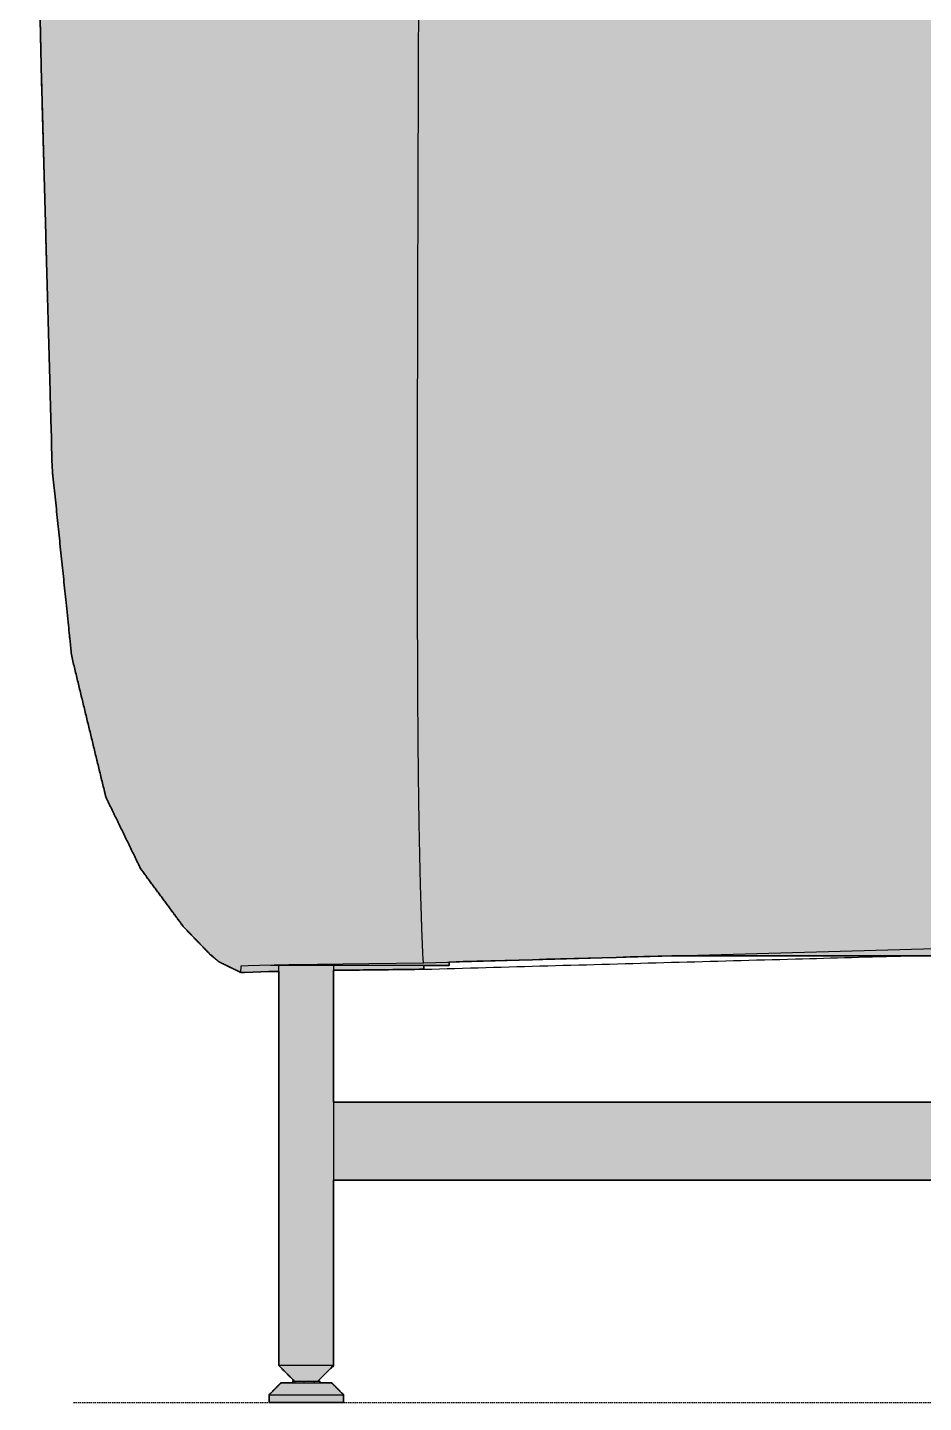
# Model space of a CAD drawing. Header units: millimetres. Extents: x -113 to 2452, y -1774 to 1549.
# Drawn here: x 1487 to 1947, y 0 to 705 of the extents above; entities that cross this region are included whole.
import ezdxf

# ---------------------------------------------------------------- set-up
doc = ezdxf.new("R2010")
doc.units = ezdxf.units.MM
doc.linetypes.add('Dots', pattern=[1, 0, -1])
doc.layers.add('Blocks', color=7, linetype='Continuous')
doc.layers.add('Blocks$Fill', color=7, linetype='Continuous', true_color=0xffffff)
for name, color, linetype, lineweight, true_color in [('Blocks$Inner', 7, 'Continuous', 25, 0x007f00), ('Blocks$Outline', 7, 'Continuous', 35, 0xff3f3f), ('Groud', 7, 'Dots', 25, 0x243775)]:
    doc.layers.add(name, color=color, linetype=linetype, lineweight=lineweight, true_color=true_color)

# ---------------------------------------------------------------- blocks, each defined once
blk = doc.blocks.new('Plenum JH1001 Armchair Side')
at = {"layer": 'Blocks$Fill'}
h = blk.add_hatch(color=256, dxfattribs=at)
h.paths.add_polyline_path([(138.097052369696, -1.594697823747993e-05), (100.0229636575023, -0.0003341772098792717), (100.0229301588915, 4.007548524299636), (100.0229304450538, 4.007548754806622), (100.0229313035312, 4.00754939733944), (106.022880009732, 10.00759867321176), (106.0228805128469, 10.00759871022144), (106.0230065980924, 10.00759926688301), (112.0744152233422, 10.00776286886584), (112.0744167467301, 10.00776286888981), (112.0744167466837, 10.99977879307698), (112.8812967570339, 10.99977879307698), (104.9247164288158, 18.96170592699892), (104.9247164012558, 18.9617059632377), (104.9925591676563, 220.9418345367526), (85.49939720075781, 220.419100823754), (74.30151999433292, 225.8650073772442), (69.46618651405151, 229.9332570230035), (55.93564825227804, 243.989800472933), (34.1738055034657, 273.4669951429096), (16.2261760449619, 310.3815834862326), (-1.29559380869614, 382.6966143166937), (-11.21316882711835, 478.2316216689942), (-16.75797812428209, 679.2714758494549), (-18.91301747089572, 854.7488084206715), (-16.93678588067975, 1030.276877182655), (-10.82920903243076, 1205.709787207122), (-0.5970785037934547, 1380.901801710468), (13.33563825737656, 1392.671419206148), (20.56681949270652, 1395.104825188722), (34.78742476137461, 1399.69916223222), (55.00022595844115, 1405.645099335281), (67.01820012230397, 1408.882339955711), (80.12762968993842, 1412.162594095799), (91.30772619358855, 1414.7479371475), (103.0241080942534, 1417.235622904937), (115.206376545787, 1419.56438700258), (127.7981667317996, 1421.667501159986), (140.7412888052694, 1423.474378350546), (153.9562187668248, 1424.904460477936), (160.7668840381993, 1425.457439840641), (168.3804215829402, 1425.916215419332), (189.0406522352059, 1426.634186015508), (210.681762439185, 1427.449771899615), (437.1872112529081, 1433.816849093695), (486.6655138590872, 1433.423349809763), (507.1145128285132, 1432.568489937607), (514.0923806997027, 1432.105938287634), (521.3245119204494, 1431.487313330657), (528.7622246972928, 1430.668698220793), (536.0933778614983, 1429.646133547388), (543.0309053479011, 1428.434584855275), (556.1100165522262, 1425.655153001483), (576.0966811254281, 1420.809822454978), (583.0210392128231, 1418.927962933562), (589.902109341936, 1416.926785056761), (596.6651197064251, 1414.812310741655), (603.3382750288463, 1412.562147188507), (609.9621345409587, 1410.150673895166), (616.5236989824375, 1407.567774266629), (622.9998422076258, 1404.80669716365), (629.3804890216206, 1401.85864936285), (633.5778478337926, 1399.784827809132), (637.727789576649, 1397.621080696067), (641.8283677890608, 1395.36471554975), (645.8776360098983, 1393.013039896279), (649.8738588285198, 1390.563485982315), (653.8161450362329, 1388.013984936768), (657.702831831428, 1385.36495263677), (661.5283258427737, 1382.626245067403), (665.2872802336415, 1379.809082086289), (668.9792648761455, 1376.92069893358), (672.6060266994184, 1373.96637220282), (676.1731041480724, 1370.947528521354), (683.1565351972886, 1364.712609795856), (689.9713279608505, 1358.211919597096), (696.5785071387477, 1351.512981506776), (702.9561683920156, 1344.671219931657), (709.1608764727488, 1337.653570872506), (715.2393277802172, 1330.423347560742), (721.1579507109661, 1323.032833459084), (726.8700754402946, 1315.556829106737), (732.3835643418652, 1308.006055393677), (737.7197046695744, 1300.341338527461), (742.8899582033546, 1292.519849053939), (747.8623086316343, 1284.532406049516), (752.5748139699608, 1276.433994789417), (756.9826375243169, 1268.277030523103), (761.1306248877497, 1259.961193558629), (765.0470532088624, 1251.404931812051), (768.6872685239321, 1242.69786456206), (772.0218815474516, 1233.945934441798), (775.0805575824759, 1225.135293880026), (777.9175140951086, 1216.171657737707), (780.5455351502212, 1207.069685886146), (782.9607178421143, 1197.905235158677), (785.162319287962, 1188.742929690154), (787.1673740983856, 1179.572019571652), (788.9950832383183, 1170.366762021796), (790.6555355955902, 1161.116816817796), (793.4994931508518, 1142.491006370084), (795.7311987744736, 1123.78365017482), (797.3821475926084, 1105.006791882141), (798.4841909738545, 1086.170911963944), (799.0724858903196, 1067.295070714612), (799.1966219762612, 1048.404683232014), (798.9050955615153, 1029.521808357657), (798.2275970960815, 1010.648725104114), (797.1884773799231, 991.7934508262989), (795.8039081087451, 972.9597549855796), (794.0767537412942, 954.0845823716722), (792.0253888214143, 935.3756907435514), (788.2565398394413, 907.3779084558616), (783.6243515553017, 879.5982072701031), (780.047317528524, 861.11251257967), (776.1079902253271, 842.6838012081346), (767.2605770056498, 805.9354533442352), (757.380848802416, 769.4414277656417), (740.9364393703491, 715.0208509777722), (729.0382663501136, 679.1594028333947), (716.3364864474531, 643.4807854661042), (702.8506895674695, 608.1680477297848), (681.1710423901526, 555.6205065693105), (650.2184966897061, 486.8299589667374), (634.6249876481597, 454.2718109418784), (775.4390717675487, 453.9863710727368), (776.2395168751633, 453.6075757251541), (777.0344272963353, 453.2100031262538), (777.8231594031605, 452.7937454281507), (778.6050698202071, 452.3589236198483), (779.3795170152569, 451.9056877088802), (780.145862913894, 451.4342167988404), (780.9034745300446, 450.9447190601371), (781.6517256042888, 450.4374315919897), (782.389998241526, 449.9126201744018), (783.1176845394116, 449.3705789095835), (783.8341881988918, 448.8116297530601), (784.5389261081597, 448.2361219354838), (785.2313298914032, 447.6444312769367), (785.9108474138753, 447.0369593962943), (786.5769442350266, 446.4141328189797), (787.2291050017456, 445.7764019871714), (787.8668347741205, 445.1242401772447), (788.489660276577, 444.4581423298887), (789.0971310677604, 443.7786237989654), (789.6888206230918, 443.0862190257463), (790.2643273245574, 442.3814801456718), (790.8232753529528, 441.6649755352151), (791.3653154785172, 440.9372883068119), (791.8901257466283, 440.1990147601093), (792.3974120559873, 439.4507627980113), (792.8869086275087, 438.6931503161406), (793.3583783628957, 437.9268035744021), (793.8116130926646, 437.1523555593162), (794.2464337141453, 436.370444345707), (794.6626902207258, 435.5817114661611), (795.0602616243193, 434.7868002964402), (795.4390557737206, 433.9863544647378), (795.4390537063664, 313.9777630698518), (795.1994985361271, 313.9777574129402), (795.1994985361598, 286.4261303511594), (795.1994916678766, 286.4261409431576), (795.1994821597025, 286.4261451609338), (795.1994700116378, 286.426143004488), (795.1994552236822, 286.4261344738201), (795.1994377958358, 286.4261195689302), (795.1994177280988, 286.4260982898184), (795.1993950204708, 286.4260706364845), (795.1993696729521, 286.4260366089285), (795.1993416855425, 286.4259962071507), (795.1993110582423, 286.4259494311507), (795.1992418839693, 286.4258367564846), (795.1991621501332, 286.4256985849306), (795.199071856734, 286.4255349164884), (795.198859591246, 286.4251310889398), (795.1979693652664, 286.4233076809802), (795.1937369462062, 286.4139578074523), (794.8506420218982, 285.5977032264054), (794.5544467109555, 284.2901509885696), (794.2282333379965, 282.9872809260215), (793.8721030256953, 281.6901215013144), (793.4862037286247, 280.3996987107395), (793.070730183866, 279.1170334233599), (792.6259236803223, 277.8431387192904), (792.1520716465083, 276.5790172416358), (791.649507057898, 275.3256585765168), (791.1186076662298, 274.0840366755017), (790.5597950544576, 272.8551073345135), (789.9735335223041, 271.6398057429045), (789.3603288085931, 270.4390441158839), (788.7207266577024, 269.2537094228584), (788.0553112385642, 268.0846612235017), (787.364703425653, 266.9327296225259), (786.6495589523038, 265.798713353186), (786.4127000802328, 265.2129250240396), (784.1603625703472, 261.7986570385676), (781.8113260496972, 258.4374864419711), (779.3674715800817, 255.1334654369402), (776.830904377932, 251.8905565557652), (774.2039483726593, 248.7126172756421), (771.4891395050626, 245.6033850416304), (768.6892178027822, 242.5664628170924), (765.8071182827562, 239.6053052774359), (762.8459607430993, 236.7232057574105), (759.8090385185609, 233.9232840551306), (756.699806284549, 231.2084751875346), (753.521867004426, 228.5815191822628), (750.278958123251, 226.044951980114), (746.9749371182203, 223.6010975104997), (743.613766521624, 221.2520609898509), (740.1994985361525, 218.9997234799666), (679.6042358662598, 218.9997234799666), (679.6732712294688, 18.96183532073337), (679.673271229455, 18.96183532071145), (671.7167083994265, 10.99977879306716), (672.6201198869167, 10.99977879307698), (672.6201198869167, 10.00772105094802), (678.5613364568599, 10.00757021542981), (684.561283972259, 4.007506832882036), (684.561283975727, 4.007506829594361), (684.5612416990954, -0.0003758719103639177), (682.1866090565236, -0.0002765200188150629), (671.646806026918, -8.601447249652573e-05), (646.4871529876909, 2.574772224761546e-05), (646.487195264467, 4.007908449831733), (652.4872585543344, 10.00784515867417), (652.4872589072627, 10.00784518286389), (652.4872599517183, 10.00784520701385), (652.4872641159944, 10.00784525515789), (652.4872807515386, 10.00784535082192), (652.4873472948163, 10.00784553965), (652.4876138231763, 10.00784590727562), (652.4886834595363, 10.0078466021608), (652.4929913516316, 10.00784782852709), (652.5104566000786, 10.00784961233665), (658.5755361564114, 10.00786995711563), (658.5755361564006, 10.99977879307698), (659.5896913267279, 10.99977879307698), (651.6318214152343, 18.95215789564827), (651.6318216906243, 18.95215790076691), (651.632104132904, 18.95215810808531), (651.5990131416838, 114.017895949597), (132.9980843564917, 113.9781297082518), (132.9661662593062, 18.95228716486599), (125.0083137533002, 10.99977879307698), (125.928948988505, 10.99977879307698), (125.928948988505, 10.0078794217261), (130.5683388293465, 10.00786705265971), (131.7350223258804, 10.00784506720549), (132.0098468048386, 10.00783140731341), (132.0756464352805, 10.00782411956699), (132.0916969841142, 10.00782038714903), (132.0956580544557, 10.00781850194141), (132.0966418720898, 10.00781755497164), (132.0968870631695, 10.00781708044264), (132.0969687220183, 10.00781660523548), (138.0970188705755, 4.007866755530068), (138.0970188710856, 4.00786675452131)], flags=0)
h.paths.add_polyline_path([(471.8987834220097, 228.9780394025438), (306.4352375837043, 228.9781280782045), (192.2649347783736, 225.7805856079503), (192.2649345847967, 223.9745946796561), (192.2649345847967, 223.9745945527393), (192.2649340939558, 223.9745940898181), (192.264932033996, 223.9745937539431), (192.2649286003427, 223.9745934181885), (192.2649237926593, 223.9745930825545), (192.2648908149012, 223.9745917412244), (192.2190174272856, 223.9745124862324), (179.3801222061661, 223.974665307574), (179.3760273474982, 222.0809618364874), (133.034212329585, 221.5375577796658), (133.0115077050068, 153.9418353822111), (651.5852280691906, 153.9617256110359), (651.5627827122298, 218.9997234799666), (471.8987834220097, 218.9997234799666)], flags=0)
at = {"layer": 'Blocks$Inner'}
for p, q in [((-1.720387798406591, 385.8193400092568), (-1.700625790537742, 385.6890806935844)), ((192.2649347805636, 225.8010441814549), (192.2649345847967, 223.9745945527393)), ((100.9117960517833, 223.9746060540492), (100.9115946370657, 224.3786744794634)), ((104.9247164012559, 18.96170596322918), (104.9935792557735, 223.9788205228979)), ((166.7920216558996, 223.9757004136191), (118.1618747873654, 223.9751088243938)), ((179.3801222133116, 223.9746686021972), (179.3760273474982, 222.0809618364874)), ((651.7036791985811, 153.961730154304), (133.0115077087612, 153.9418353822111)), ((132.9980843623998, 113.9781297082372), (651.6075871321445, 114.0178966070525)), ((104.9247164230692, 18.96170591936971), (112.9220288393917, 10.95901933878486)), ((100.0229301598956, 4.007548526322353), (106.0228800099067, 10.00759867356101)), ((113.2338663240153, 10.99977879307698), (113.2338663240153, 10.00777875479253)), ((117.77203408676, 10.99977879307698), (117.77203408676, 10.00783048196172)), ((123.0305067201334, 10.99977879307698), (123.0305067201334, 10.00786853203317)), ((132.0969687218385, 10.0078166055755), (138.097018870576, 4.00786675553536)), ((100.0229636575023, -0.0003341772098792717), (100.0229301588915, 4.007548524285085)), ((138.0970188710853, 4.007866754516726), (138.097052369696, -1.594697823747993e-05))]:
    blk.add_line(p, q, dxfattribs=at)
for points in [[(-16.75797812428209, 679.2714758494549), (-11.21316882711108, 478.2316216689942), (-1.295593808688864, 382.6966143166937), (16.22617604496918, 310.3815834862326), (34.17380550347298, 273.4669951429096), (55.93564825227804, 243.989800472933), (69.46618651404424, 229.9332570230035), (74.3015199943402, 225.8650073772442), (85.49939720075781, 220.419100823754), (85.71074069309543, 223.5896348773676), (85.69640391087887, 223.8605977662664), (89.16061516876653, 224.0438909197692), (95.00186930259952, 224.2324598410196), (110.0768830148227, 224.5432055492711), (124.7229528538664, 224.7603748087859), (151.1229215793355, 225.0845148635417), (179.2573330779924, 225.4162845009123), (496.5293198124491, 234.302052889514)], [(306.4352376027018, 228.978127399896), (458.7867754019753, 228.9780597759091), (477.4596908606254, 228.978043071329), (477.4596857328797, 233.7492696308909)], [(105.0362197811992, 220.9426200779562), (99.81273209703068, 220.8486391535989), (91.56382938248134, 220.6308550992544), (87.36549310912233, 220.4637016337074), (85.49939720075781, 220.419100823754)], [(133.0350291580908, 223.9694017243164), (132.9661662593062, 18.95228716486599), (124.9634796064274, 10.95497475478624)], [(179.2570288822244, 221.9162782473722), (158.3430414826798, 221.6684254749562), (141.1836137927676, 221.4674208557553), (132.9898655168145, 221.3591760378622)], [(112.0744167466837, 10.00776228387258), (112.0744167466837, 10.99977879307698), (125.928948988505, 10.99977879307698), (125.928948988505, 10.00787866016617)]]:
    blk.add_lwpolyline(points, dxfattribs=at)
for points, knots in [([(518.4119202604634, 254.7805444880942), (521.7384240568281, 258.6478279989969), (528.0986572046604, 266.5850257303246), (537.4653970373984, 279.5994418746704), (546.5126134277743, 293.242638494834), (555.4214898028949, 307.521780807263), (564.3465671536178, 322.5058931430831), (573.2070042052728, 337.8950802395557), (582.1234610625324, 353.7252966615633), (589.5178144074525, 367.0912254986615), (595.3835264921727, 377.8694333960739), (599.7874150162461, 386.0517797176581), (604.1685502811815, 394.2859743146109), (609.9565148837792, 405.2911343704181), (617.0639394934915, 419.0417517134338), (625.5005213928453, 435.7376302587072), (633.8337037788369, 452.5943107842031), (642.0911451643551, 469.6474038139422), (648.8901743569368, 483.9727817365056), (654.2349471940324, 495.4093890122895), (658.2215457119237, 504.0295102590462), (662.1519297640552, 512.6195494951971), (666.0107602517601, 521.1448831088783), (669.8287906535625, 529.6731782225252), (674.9110977648306, 541.1549129391205), (681.1964870662559, 555.6072256344924), (691.0495525412916, 578.8371734293178), (702.996015048855, 608.1617591545073), (716.4598171683683, 643.3889934732579), (727.0629986643544, 673.2039820390928), (735.109438021107, 697.0332421359635), (740.9614382146756, 714.9887742583378), (746.6634453422812, 733.1367666973238), (752.1739845140328, 751.3675398180203), (757.4146407328153, 769.4281752231764), (762.4525453691967, 787.5683258831268), (767.3102397668772, 805.9536158427072), (771.8699575965366, 824.2299308088986), (776.1676988884938, 842.6930834370141), (780.1071882008764, 861.1005426892807), (783.0907425998375, 876.4999415200873), (785.2882803456814, 888.8746185344353), (786.8276380201933, 898.1066705118283), (788.2711848667604, 907.3638144627039), (790.0787537763608, 919.8194250051602), (792.0868617025335, 935.3775291611528), (794.1277539268849, 954.0362236398214), (795.8626450376833, 972.9850705096032), (797.2451145751184, 991.7820242384041), (798.6353097298925, 1016.936041909445), (799.4705959967469, 1048.396378188365), (798.8290953940668, 1086.198611985281), (796.5699894574573, 1117.561973375763), (793.6017962213155, 1142.499676049774), (790.7618328713943, 1161.150934977268), (787.2840858661293, 1179.597484951038), (783.1060682550524, 1197.891242645419), (778.8976348478245, 1213.206003290194), (775.1155859078644, 1225.165918762897), (772.0688792504443, 1233.952106070574), (768.740186375253, 1242.701263605108), (765.0939863932945, 1251.430026878428), (761.1661873034682, 1260.008219756375), (757.0250137193434, 1268.30425544786), (752.6295829664814, 1276.43694158805), (747.9055382329607, 1284.551946939158), (742.9221158912187, 1292.549706952865), (736.0202912662717, 1302.974523779296), (728.8059536087458, 1313.07556805911), (721.1947346886227, 1323.044612272468), (715.2656166343731, 1330.450722549896), (709.1787654531727, 1337.692582894844), (702.984580389435, 1344.700371105777), (696.6199233432781, 1351.53325226967), (690.0067690677606, 1358.244508858465), (683.1809681507948, 1364.760229879059), (676.2085695150963, 1370.990230398296), (669.0233786748795, 1376.964019657913), (661.5735050422736, 1382.677884571545), (653.852556215199, 1388.081912458452), (643.2666683437201, 1394.743862803254), (630.8782364137078, 1401.356530111836), (616.5828216184236, 1407.686218902236), (603.362212487038, 1412.672270999828), (589.9979786065014, 1416.997580229494), (576.0585291385723, 1420.89811842276), (564.6330811831649, 1423.707087078175), (556.1197422341284, 1425.659467576115), (547.5285978260581, 1427.577331477863), (536.416421611626, 1429.778079957643), (521.143547653839, 1431.627299671789), (509.3209740223319, 1432.468384394568), (500.3370757152952, 1432.936917968196), (493.6484627651007, 1433.21053206161), (487.9300723556153, 1433.393228438319), (482.9927187854264, 1433.520131827958), (478.1251185921501, 1433.626395010491), (472.227874991404, 1433.725081998899), (463.0560806252543, 1433.827435364874), (454.1271078848295, 1433.866145012275), (444.4616258079259, 1433.854408211235), (434.7533543463724, 1433.809052599769), (425.1265513753533, 1433.721188080992), (415.5716483762735, 1433.60035479888), (408.3814812543933, 1433.494014381533), (401.3625485511802, 1433.376613917586), (392.3870856780341, 1433.21125232066), (383.6536990717359, 1433.030801436355), (374.6028174132007, 1432.826304533941), (365.0760141316641, 1432.598971984131), (352.7617544895111, 1432.282739608854), (337.8022340382522, 1431.865816765494), (323.5237145656502, 1431.441186350276), (309.9581320089419, 1431.017011219286), (296.1984170461146, 1430.568370729015), (281.825356969006, 1430.081425908182), (267.3883875210668, 1429.575283734361), (253.0286566908835, 1429.056630647596), (238.9924415150963, 1428.536347494315), (224.9804459130464, 1428.005079985393), (205.9260973661221, 1427.267447941151), (191.5640373829156, 1426.695467434605), (189.0406522352059, 1426.634186015508)], [2100.210465651285, 2100.210465651285, 2100.210465651285, 2100.210465651285, 2100.215900433893, 2100.221335216502, 2100.226769999111, 2100.23220478172, 2100.237639564328, 2100.243074346937, 2100.248509129546, 2100.253943912154, 2100.256661303459, 2100.259378694763, 2100.262096086067, 2100.264813477372, 2100.27024825998, 2100.275683042589, 2100.281117825198, 2100.286552607807, 2100.291987390415, 2100.29470478172, 2100.297422173024, 2100.300139564328, 2100.302856955633, 2100.305574346937, 2100.308291738241, 2100.31372652085, 2100.319161303459, 2100.330030868676, 2100.340900433893, 2100.351769999111, 2100.35720478172, 2100.362639564328, 2100.368074346937, 2100.373509129546, 2100.378943912154, 2100.384378694763, 2100.389813477372, 2100.39524825998, 2100.400683042589, 2100.406117825198, 2100.411552607807, 2100.414269999111, 2100.416987390415, 2100.41970478172, 2100.422422173024, 2100.427856955633, 2100.433291738241, 2100.43872652085, 2100.444161303459, 2100.449596086067, 2100.460465651285, 2100.471335216502, 2100.48220478172, 2100.487639564328, 2100.493074346937, 2100.498509129546, 2100.503943912154, 2100.509378694763, 2100.512096086067, 2100.514813477372, 2100.517530868676, 2100.52024825998, 2100.522965651285, 2100.525683042589, 2100.528400433893, 2100.531117825198, 2100.533835216502, 2100.536552607807, 2100.541987390415, 2100.54470478172, 2100.547422173024, 2100.550139564328, 2100.552856955633, 2100.555574346937, 2100.558291738241, 2100.561009129546, 2100.56372652085, 2100.566443912154, 2100.569161303459, 2100.571878694763, 2100.574596086067, 2100.580030868676, 2100.584106955633, 2100.588183042589, 2100.592259129546, 2100.596335216502, 2100.600411303459, 2100.602449346937, 2100.604487390415, 2100.608563477372, 2100.612639564328, 2100.616715651285, 2100.618753694763, 2100.620791738241, 2100.62282978172, 2100.623848803459, 2100.624867825198, 2100.626905868676, 2100.628943912154, 2100.633019999111, 2100.635058042589, 2100.637096086067, 2100.641172173024, 2100.643210216502, 2100.64524825998, 2100.647286303459, 2100.649324346937, 2100.653400433893, 2100.655438477372, 2100.65747652085, 2100.661552607807, 2100.665628694763, 2100.66970478172, 2100.673780868676, 2100.677856955633, 2100.681933042589, 2100.686009129546, 2100.690085216502, 2100.694161303459, 2100.698237390415, 2100.702313477372, 2100.710465651285, 2100.710465651285, 2100.710465651285, 2100.710465651285]), ([(179.3760273474982, 225.5809618364874), (179.2848156441687, 225.3500027275295), (179.1402271647603, 225.3853293765424), (178.9812784493042, 226.7164618167881), (178.8447043144915, 229.0605067751167), (178.7073189525181, 232.202340972799), (178.5682535184678, 235.6669784617843), (178.4416392109197, 239.0007659380499), (178.3412925978846, 241.7587652805669), (178.2606781866125, 244.0426756460074), (178.1979118618256, 245.8582980759966), (178.1350505251103, 247.7169100609462), (178.0553623020896, 250.1244277557853), (177.9605431970049, 253.0827360464027), (177.8523473467576, 256.6093563966133), (177.7456469482931, 260.2621504746057), (177.6406833062283, 264.0498328939721), (177.5075448367061, 269.1141068041761), (177.2876981070513, 278.1657980700256), (177.0105416137158, 291.6422721123381), (176.7843559257235, 305.579091772961), (176.6484590570399, 315.6394093203853), (176.5776261222854, 321.4221742214868), (176.5285776902238, 325.6996210640064), (176.4826019306856, 329.9944297136972), (176.4248952161361, 335.8596066225437), (176.3623330353657, 343.2485634293698), (176.3022904741156, 352.0060690256214), (176.2518432635479, 361.0756319046923), (176.2111177623228, 369.987751628636), (176.1821591433472, 377.4845083976106), (176.161094959105, 383.6261235937272), (176.1467495734469, 388.1571038454858), (176.1335127369166, 392.6774992276623), (176.1170640042474, 398.7687450684462), (176.0991688926078, 406.3054082291055), (176.0813763872211, 415.3091272790189), (176.0669376672085, 424.4337835189071), (176.0561827744023, 433.4912645751319), (176.0490805235822, 442.6113241184212), (176.0448435819198, 454.6323968969809), (176.0494490299097, 469.9355750422983), (176.06834085624, 487.918829028742), (176.0928480345246, 503.1916661568976), (176.1157784674215, 515.2441954018286), (176.1344754868987, 524.2997464600194), (176.1541650749932, 533.2510142171377), (176.1817501122205, 545.194322234136), (176.2205476354211, 560.9568832799123), (176.2670059567099, 578.6905144137854), (176.3181505979228, 597.2773802896991), (176.3700314537637, 615.3275968140952), (176.4249805602376, 633.7364552919171), (176.4717925802761, 648.8680989994173), (176.5104206945616, 661.0411358924321), (176.549507370808, 673.1545210958138), (176.5899079356241, 685.3570241144189), (176.630699039415, 697.3478550618602), (176.6618302978532, 706.3401185775583), (176.6943899882099, 715.5799758763314), (176.7275842215822, 724.8339981699683), (176.7599219806798, 733.701852912578), (176.7927179888138, 742.5616248665756), (176.8276457684478, 751.8581242482906), (176.8631928308241, 761.1818177308451), (176.8971952634529, 769.985224624339), (176.9315273455359, 778.773718772165), (176.9687879873454, 788.2054767219088), (177.0191642963255, 800.8132883936923), (177.0639294013745, 811.8632553478674), (177.1150011448844, 824.3252370390546), (177.1537710404154, 833.7089203673386), (177.1910430751523, 842.6684816650086), (177.228612783867, 851.6440806709143), (177.2664902093893, 860.6402913377242), (177.3046313623563, 869.6501158933243), (177.3450503099666, 879.1471103920485), (177.3857185265297, 888.6510588647361), (177.4237845582029, 897.5035576178052), (177.4618609279059, 906.3193893009302), (177.5014873993132, 915.4526260921848), (177.5413389226087, 924.5963065456745), (177.5819102597379, 933.8640064174833), (177.6362373322845, 946.2181984706112), (177.6960988529099, 959.7438262681972), (177.7659875846657, 975.416970816601), (177.851506575018, 994.4644319054787), (177.9375148526815, 1013.426230946628), (178.0242633122907, 1032.348369029496), (178.1124078461944, 1051.43249286295), (178.2004744047808, 1070.281635600608), (178.2906542715282, 1089.338537383839), (178.3808525142013, 1108.224578125431), (178.4724192209032, 1127.132589559871), (178.5657164454824, 1145.990655968781), (178.6610794857916, 1164.944015530084), (178.7830257878304, 1188.508155219766), (178.9106417094663, 1212.165421093363), (179.0164908054066, 1231.188834150133), (179.123198184483, 1249.996852342912), (179.2330362299326, 1268.835000986641), (179.345740041761, 1287.708468351804), (179.4324829643519, 1302.022831089562), (179.5193667151689, 1316.169150519854), (179.6069462815722, 1330.257720452602), (179.6953145812513, 1344.318749540646), (179.7863089211824, 1358.652031991936), (179.8768658402478, 1372.785234056733), (179.9677893195403, 1386.859315872396), (180.0595967676272, 1400.964033749115), (180.1225810515534, 1410.573656065346), (180.1543381968295, 1415.403094890673)], [0, 0, 0, 0, 0.003731343283582089, 0.007462686567164179, 0.01119402985074627, 0.01492537313432836, 0.01865671641791045, 0.02238805970149254, 0.02611940298507463, 0.02798507462686567, 0.02985074626865672, 0.03171641791044776, 0.03358208955223881, 0.03731343283582089, 0.04104477611940298, 0.04477611940298507, 0.04850746268656717, 0.05223880597014925, 0.05970149253731343, 0.07462686567164178, 0.08955223880597014, 0.09701492537313433, 0.1007462686567164, 0.1044776119402985, 0.1082089552238806, 0.1119402985074627, 0.1194029850746269, 0.1268656716417911, 0.1343283582089552, 0.1417910447761194, 0.1492537313432836, 0.1529850746268657, 0.1567164179104478, 0.1604477611940299, 0.1641791044776119, 0.1716417910447761, 0.1791044776119403, 0.1865671641791045, 0.1940298507462687, 0.2014925373134328, 0.208955223880597, 0.2238805970149254, 0.2388059701492537, 0.2537313432835821, 0.2611940298507462, 0.2686567164179104, 0.2761194029850746, 0.2835820895522388, 0.2985074626865671, 0.3134328358208955, 0.3283582089552239, 0.3432835820895522, 0.3582089552238806, 0.373134328358209, 0.3805970149253731, 0.3880597014925373, 0.4029850746268657, 0.4104477611940298, 0.417910447761194, 0.4253731343283582, 0.4328358208955224, 0.4402985074626866, 0.4477611940298508, 0.4552238805970149, 0.4626865671641791, 0.4701492537313433, 0.4776119402985075, 0.4850746268656717, 0.4925373134328359, 0.5074626865671642, 0.5149253731343284, 0.5223880597014925, 0.5298507462686567, 0.5373134328358209, 0.5447761194029851, 0.5522388059701493, 0.5597014925373135, 0.5671641791044777, 0.5746268656716419, 0.5820895522388061, 0.5895522388059702, 0.5970149253731344, 0.6044776119402986, 0.6119402985074627, 0.6268656716417911, 0.6385261194029851, 0.6501865671641791, 0.6735074626865671, 0.6851679104477612, 0.6968283582089552, 0.7201492537313433, 0.7318097014925373, 0.7434701492537314, 0.7667910447761195, 0.7784514925373135, 0.7901119402985075, 0.8134328358208955, 0.8367537313432836, 0.8484141791044776, 0.8600746268656716, 0.8833955223880596, 0.8950559701492538, 0.9067164179104478, 0.9183768656716418, 0.9300373134328359, 0.9416977611940299, 0.9533582089552239, 0.965018656716418, 0.976679104477612, 0.988339552238806, 1, 1, 1, 1]), ([(179.3760273474982, 222.0809618364874), (200.5082460048216, 222.6930906283087), (242.8172167910161, 223.8895000402263), (306.2929833359158, 225.635805614962), (367.7840900895608, 227.3171182654914), (408.1064758134962, 228.4357871994289), (427.2627242392118, 228.9755235078192)], [0, 0, 0, 0, 0.2, 0.4, 0.6, 0.7810538469596506, 0.7810538469596506, 0.7810538469596506, 0.7810538469596506]), ([(132.933697278997, 221.5363278526202), (136.5425775883559, 221.5805025361624), (145.5610856823114, 221.6868773395836), (161.0376838951415, 221.8623501534748), (173.1910930157537, 222.0046250068117), (179.3760273474982, 222.0809618364874)], [-0.3018410063756131, -0.3018410063756131, -0.3018410063756131, -0.3018410063756131, -0.2222222222222222, -0.1111111111111111, 0, 0, 0, 0])]:
    blk.add_open_spline(points, degree=3, knots=knots, dxfattribs=at)
for points, weights in [([(-0.5970785037934547, 1380.901801710468), (-25.20520432530447, 1030.467326591093), (-16.75797812428209, 679.2714758494549)], [1, 0.9988920640583427, 1]), ([(109.4265724765284, 223.9742744702383), (105.4228348047337, 223.974003665712), (103.1517003272925, 223.9740935672967)], [0.8640294433796776, 0.8399536493036601, 0.8712082236602148]), ([(118.1618747873676, 223.9751088243996), (113.4303101484109, 223.9745452747563), (109.4265724765094, 223.974274470239)], [0.9770769303853837, 0.889526145882811, 0.8640294433788303]), ([(132.986901121122, 223.9695099034022), (133.0350291735714, 223.9694478101263), (133.0350291580908, 223.9694017243164)], [0.9681768358727887, 0.9831150165467264, 1]), ([(189.6333763028959, 223.9742321672707), (183.1715035487707, 223.974165938194), (166.7920216558972, 223.9757004136289)], [0.8880408925568315, 0.8094100379294724, 0.9100560502077577]), ([(104.9728444160275, 18.96159782839597), (104.9247626699917, 18.96165986194075), (104.9247164012558, 18.9617059632377)], [0.9681768358680074, 0.9831004222241099, 0.9999670092394078]), ([(132.9661662593191, 18.95228716487663), (132.9656299813509, 18.951751233371), (127.6733010505852, 18.95319516492079)], [0.9999671659537765, 0.8334754415315894, 0.8563067110204741]), ([(132.9180382443968, 18.95239538801396), (132.9661662968349, 18.95233329471066), (132.9661662593135, 18.95228716486599)], [0.9681768358764706, 0.9831150165488073, 1]), ([(106.0228800095574, 10.00759867286251), (106.022880009425, 10.0076167968143), (106.4874534950311, 10.00763815794026)], [1, 0.9471586878923484, 0.9133837391274182]), ([(106.0228800099211, 10.00759867355439), (106.022882592561, 10.0076034801238), (106.0561097216433, 10.00760855208313)], [0.9999977025961649, 0.985418178290994, 0.9722901444947948]), ([(132.063739010089, 10.00780672567108), (132.0969687222239, 10.0078117980182), (132.0969687218385, 10.0078166055755)], [0.9722901444980239, 0.9854192126295828, 1]), ([(100.0229301588915, 4.007548524285085), (100.022930158661, 4.007574989380013), (100.7013129125749, 4.007606181453229)], [1, 0.9471586878931528, 0.9133837391284465]), ([(100.022930158881, 4.007548524295846), (100.0229301702431, 4.00755554340711), (100.0714530821922, 4.007562950209842)], [0.9999999930473389, 0.985419209491501, 0.9722901444838545]), ([(100.0388163304745, 4.007540631408246), (100.0229301589104, 4.007544509787016), (100.0229301588915, 4.007548524285085)], [0.9836974619391081, 0.9916082998974507, 1]), ([(138.097018870576, 4.00786675553536), (138.0970188711297, 4.00785973540673), (138.0484959477518, 4.007852328596026)], [1, 0.9854192126197091, 0.9722901444802428]), ([(138.0811272983402, 4.007874648717307), (138.0970188700394, 4.00787076971824), (138.0970188710856, 4.00786675452131)], [0.9836947940245904, 0.9916068843426398, 0.999999998927759])]:
    blk.add_rational_spline(points, weights, degree=2, dxfattribs=at)
for points, weights, knots in [([(103.1517003272973, 223.974093567312), (100.9115946890964, 223.9741822406388), (100.9115946370657, 223.974600593152), (100.9115946365814, 223.9746044365027), (100.9117960517827, 223.9746060540602)], [0.8712082236615848, 0.9044011087573753, 1, 0.9990298529487246, 0.9980661327126885], [54.03899909879154, 54.03899909879154, 54.03899909879154, 54.55383055411995, 54.55383055411995, 54.55905511490511, 54.55905511490511, 54.55905511490511]), ([(192.2649343890135, 223.9745946796511), (192.2649347805835, 223.9745945527047), (192.2649347805636, 223.9745944258175), (192.2649347444631, 223.974259138644), (189.6333763028901, 223.974232167255)], [0.9999382977965258, 0.9999691456479621, 1, 0.9246208073854196, 0.8880408925570891], [3.141427180646982, 3.141427180646982, 3.141427180646982, 3.141592653589793, 3.141592653589793, 3.545853835721025, 3.545853835721025, 3.545853835721025]), ([(192.2649345847949, 223.9745945527399), (192.2649347805708, 223.9745945105851), (192.2649347805636, 223.9745944258175), (192.2649347758697, 223.974550956043), (192.2190174175654, 223.974512486205)], [0.9999587749365428, 0.9999793860174482, 1, 0.9895409548957744, 0.9798288825274516], [1.826449755630165, 1.826449755630165, 1.826449755630165, 1.826560417151406, 1.826560417151406, 1.882707444493401, 1.882707444493401, 1.882707444493401]), ([(127.6733010505737, 18.95319516493044), (123.8415206222853, 18.95424060802521), (118.9454409568643, 18.95588514453266), (104.9258274495328, 18.96059417048802), (104.9247164230653, 18.96170591936329)], [0.8563067110200382, 0.8736335908191167, 1, 0.7071231992320104, 0.999967165749692], [4.034593566006258, 4.034593566006258, 4.034593566006258, 4.712300930402485, 4.712300930402485, 6.283009206659337, 6.283009206659337, 6.283009206659337]), ([(106.4874534950204, 10.00763815795348), (109.1178717157289, 10.00775910471466), (119.0599243647521, 10.00784220220521), (132.0969687210625, 10.00795116822164), (132.0969687221877, 10.00781660489156), (132.0969687222165, 10.0078117980182), (132.0637390100965, 10.00780672567108)], [0.9133837391262118, 0.7599480932951429, 1, 0.7071067811865476, 1, 0.9854192126295827, 0.9722901444980238], [3.42498241350973, 3.42498241350973, 3.42498241350973, 4.712388980379629, 4.712388980379629, 6.283185307174525, 6.283185307174525, 6.361382567377454, 6.361382567377454, 6.361382567377454]), ([(100.701312912566, 4.007606181468877), (104.5423206578644, 4.007782791196732), (119.0599745133441, 4.007904132406111), (138.0970188694388, 4.008063247531073), (138.0970188710853, 4.007866754516726)], [0.9133837391176178, 0.7599480933018656, 1, 0.7071067811865476, 1], [3.424982413505416, 3.424982413505416, 3.424982413505416, 4.71238898033926, 4.71238898033926, 6.283185307217828, 6.283185307217828, 6.283185307217828])]:
    blk.add_rational_spline(points, weights, degree=2, knots=knots, dxfattribs=at)
blk.add_open_spline([(138.097052369696, -1.594697823747993e-05), (119.0357465503766, 2.09777062991634e-05), (100.0229636575023, -0.0003341772098792717)], degree=2, dxfattribs=at)
at = {"layer": 'Blocks$Outline'}
for points in [[(471.8987834220097, 228.9780394025438), (458.7867754019753, 228.9780597759091), (306.4352375837043, 228.9781280782045)], [(104.9925591676438, 220.9418345367449), (99.81273209703068, 220.8486391535989), (91.56382938248134, 220.6308550992544), (87.36549310912233, 220.4637016337074), (85.49939720075781, 220.419100823754)], [(179.3801222061884, 223.9746653075708), (179.3760273474982, 222.0809618364874)], [(133.0115077050068, 153.9418353822111), (651.5852280691906, 153.9617256110359)], [(651.5990131416838, 114.017895949597), (132.9980843564917, 113.9781297082518)], [(112.0744167466837, 10.00776286888868), (112.0744167466837, 10.99977879307698), (112.8812967570339, 10.99977879307698)], [(125.0083137533002, 10.99977879307698), (125.928948988505, 10.99977879307698), (125.928948988505, 10.0078794217261)]]:
    blk.add_lwpolyline(points, dxfattribs=at)
for points, weights, degree, knots in [([(85.49939720075781, 220.419100823754), (81.766771465278, 222.2344030082459), (78.03414572981274, 224.0497051927377), (74.30151999433292, 225.8650073772442), (72.68974216758215, 227.2210905925022), (71.07796434080228, 228.5771738077601), (69.46618651405151, 229.9332570230035), (64.95600709345308, 234.6187715063134), (60.44582767286192, 239.3042859896232), (55.93564825227804, 243.989800472933), (48.68170066934545, 253.8155320295919), (41.42775308640557, 263.6412635862507), (34.1738055034657, 273.4669951429096), (28.19126235063595, 285.7718579240172), (22.20871919779893, 298.0767207051249), (16.2261760449619, 310.3815834862326), (10.38558609374741, 334.486593763053), (4.544996142525633, 358.5916040398733), (-1.29559380869614, 382.6966143166937), (-4.60145214817021, 414.5416167674703), (-7.907310487644281, 446.3866192182322), (-11.21316882711835, 478.2316216689942), (-13.06143859282747, 545.2449063958193), (-14.90970835855842, 612.2581911226298), (-16.75797812428209, 679.2714758494549), (-22.38738094643121, 913.3155118731094), (-16.9964325225797, 1147.365161839667), (-0.5970785037934547, 1380.901801710468), (4.047160416594124, 1384.825007542357), (8.69139933698898, 1388.748213374245), (13.33563825737656, 1392.671419206148), (14.48589341993647, 1393.027390181189), (19.3957175593896, 1394.746531217635), (33.78706536850223, 1399.475006598834), (54.18056953507039, 1405.548415780417), (77.80458272781834, 1411.758358923733), (102.7158560651369, 1417.340660025613), (127.5603897816109, 1421.863330626293), (153.8315851996376, 1425.211024429198), (171.8442497471187, 1426.216564492759), (189.0406522352059, 1426.634186015508), (191.5640373829156, 1426.695467434605), (205.9260973661221, 1427.267447941151), (224.9804459130464, 1428.005079985393), (238.9924415150963, 1428.536347494315), (253.0286566908835, 1429.056630647596), (267.3883875210668, 1429.575283734361), (281.825356969006, 1430.081425908182), (296.1984170461146, 1430.568370729015), (309.9581320089419, 1431.017011219286), (323.5237145656502, 1431.441186350276), (337.8022340382522, 1431.865816765494), (352.7617544895111, 1432.282739608854), (365.0760141316641, 1432.598971984131), (374.6028174132007, 1432.826304533941), (383.6536990717359, 1433.030801436355), (392.3870856780341, 1433.21125232066), (401.3625485511802, 1433.376613917586), (408.3814812543933, 1433.494014381533), (415.5716483762735, 1433.60035479888), (425.1265513753533, 1433.721188080992), (434.7533543463724, 1433.809052599769), (444.4616258079259, 1433.854408211235), (454.1271078848295, 1433.866145012275), (463.0560806252543, 1433.827435364874), (472.227874991404, 1433.725081998899), (478.1251185921501, 1433.626395010491), (482.9927187854264, 1433.520131827958), (487.9300723556153, 1433.393228438319), (493.6484627651007, 1433.21053206161), (500.3370757152952, 1432.936917968196), (509.3209740223319, 1432.468384394568), (521.143547653839, 1431.627299671789), (536.416421611626, 1429.778079957643), (547.5285978260581, 1427.577331477863), (556.1197422341284, 1425.659467576115), (564.6330811831649, 1423.707087078175), (576.0585291385723, 1420.89811842276), (589.9979786065014, 1416.997580229494), (603.362212487038, 1412.672270999828), (616.5828216184236, 1407.686218902236), (630.8782364137078, 1401.356530111836), (643.2666683437201, 1394.743862803254), (653.852556215199, 1388.081912458452), (661.5735050422736, 1382.677884571545), (669.0233786748795, 1376.964019657913), (676.2085695150963, 1370.990230398296), (683.1809681507948, 1364.760229879059), (690.0067690677606, 1358.244508858465), (696.6199233432781, 1351.53325226967), (702.984580389435, 1344.700371105777), (709.1787654531727, 1337.692582894844), (715.2656166343731, 1330.450722549896), (721.1947346886227, 1323.044612272468), (728.8059536087458, 1313.07556805911), (736.0202912662717, 1302.974523779296), (742.9221158912187, 1292.549706952865), (747.9055382329607, 1284.551946939158), (752.6295829664814, 1276.43694158805), (757.0250137193434, 1268.30425544786), (761.1661873034682, 1260.008219756375), (765.0939863932945, 1251.430026878428), (768.740186375253, 1242.701263605108), (772.0688792504443, 1233.952106070574), (775.1155859078644, 1225.165918762897), (778.8976348478245, 1213.206003290194), (783.1060682550524, 1197.891242645419), (787.2840858661293, 1179.597484951038), (790.7618328713943, 1161.150934977268), (793.6017962213155, 1142.499676049774), (796.5699894574573, 1117.561973375763), (798.8290953940668, 1086.198611985281), (799.4705959967469, 1048.396378188365), (798.6353097298925, 1016.936041909445), (797.2451145751184, 991.7820242384041), (795.8626450376833, 972.9850705096032), (794.1277539268849, 954.0362236398214), (792.0868617025335, 935.3775291611528), (790.0787537763608, 919.8194250051602), (788.2711848667604, 907.3638144627039), (786.8276380201933, 898.1066705118283), (785.2882803456814, 888.8746185344353), (783.0907425998375, 876.4999415200873), (780.1071882008764, 861.1005426892807), (776.1676988884938, 842.6930834370141), (771.8699575965366, 824.2299308088986), (767.3102397668772, 805.9536158427072), (762.4525453691967, 787.5683258831268), (757.4146407328153, 769.4281752231764), (752.1739845140328, 751.3675398180203), (746.6634453422812, 733.1367666973238), (740.9614382146756, 714.9887742583378), (735.109438021107, 697.0332421359635), (727.0629986643544, 673.2039820390928), (716.4598171683683, 643.3889934732579), (702.996015048855, 608.1617591545073), (691.0495525412916, 578.8371734293178), (681.1964870662559, 555.6072256344924), (674.9110977648306, 541.1549129391205), (669.8287906535625, 529.6731782225252), (666.0107602517601, 521.1448831088783), (662.1519297640552, 512.6195494951971), (658.2215457119237, 504.0295102590462), (654.2349471940324, 495.4093890122895), (648.8901743569368, 483.9727817365056), (642.3548234317132, 470.2029670749471), (637.119759834939, 459.3811383841676), (634.6249876481597, 454.2718109418784)], [1, 1, 1, 1, 1, 1, 1, 1, 1, 1, 1, 1, 1, 1, 1, 1, 1, 1, 1, 1, 1, 1, 1, 1, 1, 0.9992613760388952, 0.9992613760388952, 1, 1, 1, 1, 1, 1, 1, 1, 1, 1, 1, 1, 1, 1, 1, 1, 1, 1, 1, 1, 1, 1, 1, 1, 1, 1, 1, 1, 1, 1, 1, 1, 1, 1, 1, 1, 1, 1, 1, 1, 1, 1, 1, 1, 1, 1, 1, 1, 1, 1, 1, 1, 1, 1, 1, 1, 1, 1, 1, 1, 1, 1, 1, 1, 1, 1, 1, 1, 1, 1, 1, 1, 1, 1, 1, 1, 1, 1, 1, 1, 1, 1, 1, 1, 1, 1, 1, 1, 1, 1, 1, 1, 1, 1, 1, 1, 1, 1, 1, 1, 1, 1, 1, 1, 1, 1, 1, 1, 1, 1, 1, 1, 1, 1, 1, 1, 1, 1, 1, 1, 1], 3, [-3291.400829759802, -3291.400829759802, -3291.400829759802, -3291.400829759802, -3278.948908136247, -3278.948908136247, -3278.948908136247, -3272.629801787563, -3272.629801787563, -3272.629801787563, -3253.119243635296, -3253.119243635296, -3253.119243635296, -3216.479336356007, -3216.479336356007, -3216.479336356007, -3175.432969455426, -3175.432969455426, -3175.432969455426, -3101.025469142509, -3101.025469142509, -3101.025469142509, -3004.977065074303, -3004.977065074303, -3004.977065074303, -2803.860760715469, -2803.860760715469, -2803.860760715469, -2101.785035540313, -2101.785035540313, -2101.785035540313, -2101.210465651285, -2101.210465651285, -2101.210465651285, -2101.14102120684, -2101.071576762396, -2101.002132317951, -2100.932687873507, -2100.877132317951, -2100.821576762396, -2100.76602120684, -2100.710465651285, -2100.710465651285, -2100.710465651285, -2100.702313477372, -2100.698237390415, -2100.694161303459, -2100.690085216502, -2100.686009129546, -2100.681933042589, -2100.677856955633, -2100.673780868676, -2100.66970478172, -2100.665628694763, -2100.661552607807, -2100.65747652085, -2100.655438477372, -2100.653400433893, -2100.649324346937, -2100.647286303459, -2100.64524825998, -2100.643210216502, -2100.641172173024, -2100.637096086067, -2100.635058042589, -2100.633019999111, -2100.628943912154, -2100.626905868676, -2100.624867825198, -2100.623848803459, -2100.62282978172, -2100.620791738241, -2100.618753694763, -2100.616715651285, -2100.612639564328, -2100.608563477372, -2100.604487390415, -2100.602449346937, -2100.600411303459, -2100.596335216502, -2100.592259129546, -2100.588183042589, -2100.584106955633, -2100.580030868676, -2100.574596086067, -2100.571878694763, -2100.569161303459, -2100.566443912154, -2100.56372652085, -2100.561009129546, -2100.558291738241, -2100.555574346937, -2100.552856955633, -2100.550139564328, -2100.547422173024, -2100.54470478172, -2100.541987390415, -2100.536552607807, -2100.533835216502, -2100.531117825198, -2100.528400433893, -2100.525683042589, -2100.522965651285, -2100.52024825998, -2100.517530868676, -2100.514813477372, -2100.512096086067, -2100.509378694763, -2100.503943912154, -2100.498509129546, -2100.493074346937, -2100.487639564328, -2100.48220478172, -2100.471335216502, -2100.460465651285, -2100.449596086067, -2100.444161303459, -2100.43872652085, -2100.433291738241, -2100.427856955633, -2100.422422173024, -2100.41970478172, -2100.416987390415, -2100.414269999111, -2100.411552607807, -2100.406117825198, -2100.400683042589, -2100.39524825998, -2100.389813477372, -2100.384378694763, -2100.378943912154, -2100.373509129546, -2100.368074346937, -2100.362639564328, -2100.35720478172, -2100.351769999111, -2100.340900433893, -2100.330030868676, -2100.319161303459, -2100.31372652085, -2100.308291738241, -2100.305574346937, -2100.302856955633, -2100.300139564328, -2100.297422173024, -2100.29470478172, -2100.291987390415, -2100.286552607807, -2100.281644751183, -2100.281644751183, -2100.281644751183, -2100.281644751183]), ([(192.2649347783736, 225.7805856079503), (192.2649346815815, 224.8775901438057), (192.2649345847967, 223.9745946162002), (192.2649345847967, 223.9745945527393), (192.2649347805608, 223.9745945105867), (192.2649347805583, 223.9745944258135), (192.2649347758784, 223.9745509560403), (192.2190174272856, 223.9745124862324)], [1, 1, 1, 1, 1.000020611885703, 1.000041226673159, 0.9895817503772992, 0.9798692776125432], 2, [0.02045857492215261, 0.02045857492215261, 0.02045857492215261, 1.826449628718377, 1.826449755630165, 1.826449755630165, 1.826560416910632, 1.826560416910632, 1.882707444493401, 1.882707444493401, 1.882707444493401]), ([(192.2190174175911, 223.9745124862174), (191.9123094755969, 223.9742555245302), (189.6333763028983, 223.974232167255), (186.2594180158319, 223.974197586856), (179.3801222061661, 223.974665307574)], [0.9798288825264878, 0.9195452558194398, 0.8880408925570891, 0.8451711964350652, 0.855590684537985], 2, [3.197684857646643, 3.197684857646643, 3.197684857646643, 3.545853828959529, 3.545853828959529, 4.019626235500742, 4.019626235500742, 4.019626235500742]), ([(106.0228800097338, 10.00759867321027), (106.0228813216196, 10.00760347992475), (106.1477295065318, 10.00762253741343), (106.4874534950391, 10.00763815794026), (107.8204506996367, 10.00769944923273), (112.0744159850318, 10.0077628688772), (112.0744167467301, 10.00776286888981)], [0.9999988329894959, 0.9854186872188511, 0.9378389846760391, 0.9133837391274182, 0.8286036953913808, 0.863957603521248, 0.863957610121604], 2, [3.141592653589793, 3.141592653589793, 3.141592653589793, 3.21978703042315, 3.424980175657669, 3.424980175657669, 4.136332011928682, 4.136332144733613, 4.136332144733613, 4.136332144733613]), ([(100.0229636575023, -0.0003341772098792717), (100.0229469081969, 2.003607173537603), (100.0229301588915, 4.007548524299636), (100.0229301589259, 4.007548548816269), (100.0229313035312, 4.00754939733944)], [1, 1, 1, 0.9999482985020878, 0.9998966152568685], 2, [0, 0, 0, 4.007882701640869, 4.007882701640869, 4.008159978609128, 4.008159978609128, 4.008159978609128])]:
    blk.add_rational_spline(points, weights, degree=degree, knots=knots, dxfattribs=at)
for points, degree in [([(306.4352375837043, 228.9781280782045), (268.3784699692551, 227.9122810403351), (230.321702373818, 226.8464333241427), (192.2649347783736, 225.7805856079503)], 3), ([(104.9247164012558, 18.9617059632377), (104.9586377844524, 119.9517702499951), (104.9925591676563, 220.9418345367526)], 2), ([(133.034212329585, 221.5375577796658), (133.0228600154078, 187.7396965809312), (133.0115077050068, 153.9418353822111)], 2), ([(112.8812967569642, 10.99977879303169), (108.9030065900087, 14.98074235619543), (104.9247164288158, 18.96170592699892)], 2), ([(100.0229313035306, 4.007549397327239), (103.0229059323756, 7.00757444743067), (106.022880009732, 10.00759867321176)], 2), ([(132.0969687220133, 10.00781660522759), (135.0969937962035, 7.007841680553452), (138.0970188705755, 4.007866755530068)], 2), ([(138.0970188710856, 4.00786675452131), (138.097035620391, 2.003925403778804), (138.0970523696963, -1.594697825457893e-05)], 2), ([(138.097052369696, -1.594697823747993e-05), (119.0357465503766, 2.09777062991634e-05), (100.0229636575023, -0.0003341772098792717)], 2)]:
    blk.add_open_spline(points, degree=degree, dxfattribs=at)
for points, degree, knots in [([(179.3760273474982, 222.0809618364874), (173.1910930157537, 222.0046250068117), (161.0376838951415, 221.8623501534748), (145.5989714643511, 221.6873068864807), (136.6124645066011, 221.5813267968915), (133.034212329585, 221.5375577796658)], 3, [0, 0, 0, 0, 0.1111111111111111, 0.2222222222222222, 0.3011021177374084, 0.3011021177374084, 0.3011021177374084, 0.3011021177374084]), ([(132.9980843564917, 113.9781297082518), (132.9821253049449, 66.46520843655162), (132.9661662593062, 18.95228716486599), (128.9872400063032, 14.97603297897149), (125.0083137533002, 10.99977879307698)], 2, [113.132870850688, 113.132870850688, 113.132870850688, 208.15871873411, 208.15871873411, 219.4090433901083, 219.4090433901083, 219.4090433901083])]:
    blk.add_open_spline(points, degree=degree, knots=knots, dxfattribs=at)
blk.add_rational_spline([(125.9289489884991, 10.00787942173616), (132.0969481949444, 10.00789150917734), (132.0969687220183, 10.00781660523548)], [0.8649885787036594, 0.8126311334598709, 0.9999988283943053], degree=2, dxfattribs=at)

msp = doc.modelspace()

# ---------------------------------------------------------------- linework, layer by layer
at = {"layer": 'Groud'}
msp.add_lwpolyline([(1511.209575210763, 0), (2268.932873573729, 0)], dxfattribs=at)

# ---------------------------------------------------------------- block references
at = {"layer": 'Blocks'}
msp.add_blockref('Plenum JH1001 Armchair Side', (1511.209575210763, 0), dxfattribs=at)

doc.saveas('drawing.dxf')
